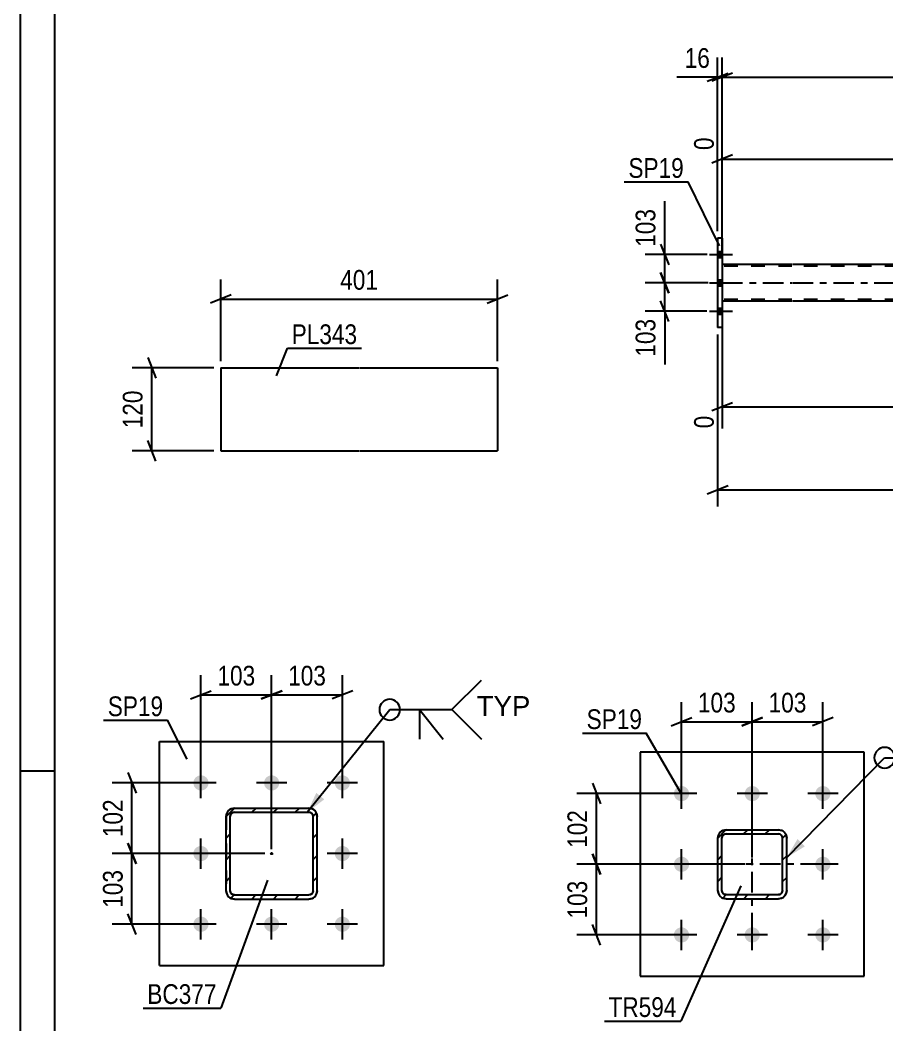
# Model space of a CAD drawing. Header units: millimetres. Extents: x 0 to 841, y 0 to 594.
# Drawn here: x 0 to 125.7, y 112.2 to 257.9 of the extents above; entities that cross this region are included whole.
import ezdxf

# ---------------------------------------------------------------- set-up
doc = ezdxf.new("R2010")
doc.units = ezdxf.units.MM
doc.linetypes.add('DXK_LINE_DOT2', pattern=[3.9198, 1.9599, -1.9599])
doc.linetypes.add('DXK_LINE_DOT3', pattern=[5.9187, 2.979, -0.9799, 0.9799, -0.9799])
doc.styles.add('Arial', font='ARIAL.TTF', dxfattribs={"height": 0.2})
doc.styles.add('Arial Narrow', font='ARIALN.TTF', dxfattribs={"height": 0.2})

# ---------------------------------------------------------------- blocks, each defined once
blk = doc.blocks.new('Unknown-122568727-1133')
at = {"color": 5, "linetype": 'Continuous'}
for p, q in [((0, 594), (0, 0)), ((5, 589), (5, 5)), ((5, 149), (0, 149))]:
    blk.add_line(p, q, dxfattribs=at)
blk = doc.blocks.new('Part-122568727-2136 - 2078')
at = {"color": 2, "linetype": 'Continuous'}
for p, q in [((122.39, 151.72), (89.89, 151.72)), ((89.89, 151.72), (89.89, 119.22)), ((122.39, 119.22), (122.39, 151.72)), ((89.89, 119.22), (122.39, 119.22))]:
    blk.add_line(p, q, dxfattribs=at)
blk = doc.blocks.new('Bolt-122568727-2181 - 2078')
at = {"linetype": 'Continuous'}
for points in [[(95.89, 144.62, -1), (95.89, 146.82, -1)], [(106.14, 144.62, -1), (106.14, 146.82, -1)], [(116.39, 144.62, -1), (116.39, 146.82, -1)], [(95.89, 134.37, -1), (95.89, 136.57, -1)], [(116.39, 134.37, -1), (116.39, 136.57, -1)], [(95.89, 124.12, -1), (95.89, 126.32, -1)], [(106.14, 124.12, -1), (106.14, 126.32, -1)], [(116.39, 124.12, -1), (116.39, 126.32, -1)]]:
    blk.add_hatch(color=1, dxfattribs=at).paths.add_polyline_path(points)
at = {"color": 1, "linetype": 'Continuous'}
for p, q in [((95.89, 143.52), (95.89, 147.92)), ((106.14, 143.52), (106.14, 147.92)), ((116.39, 143.52), (116.39, 147.92)), ((98.09, 145.72), (93.69, 145.72)), ((108.34, 145.72), (103.94, 145.72)), ((118.59, 145.72), (114.19, 145.72)), ((95.89, 133.27), (95.89, 137.67)), ((116.39, 133.27), (116.39, 137.67)), ((98.09, 135.47), (93.69, 135.47)), ((118.59, 135.47), (114.19, 135.47)), ((95.89, 123.02), (95.89, 127.42)), ((106.14, 123.02), (106.14, 127.42)), ((116.39, 123.02), (116.39, 127.42)), ((98.09, 125.22), (93.69, 125.22)), ((108.34, 125.22), (103.94, 125.22)), ((118.59, 125.22), (114.19, 125.22))]:
    blk.add_line(p, q, dxfattribs=at)
blk = doc.blocks.new('Part-122568727-2239 - 2078')
at = {"linetype": 'Continuous'}
h = blk.add_hatch(dxfattribs=at)
h.set_pattern_fill('', scale=0.7, style=0, pattern_type=0)
h.set_pattern_definition([(45, (102.3356, 140.4685), (-1.57154, 1.57154), [])])
h.paths.add_polyline_path([(109.94, 140.47), (102.34, 140.47), (101.88, 140.38), (101.49, 140.12), (101.23, 139.73), (101.14, 139.27), (101.14, 131.67), (101.23, 131.21), (101.49, 130.82), (101.88, 130.56), (102.34, 130.47), (109.94, 130.47), (110.39, 130.56), (110.78, 130.82), (111.04, 131.21), (111.14, 131.67), (111.14, 139.27), (111.04, 139.73), (110.78, 140.12), (110.39, 140.38)])
h.paths.add_polyline_path([(110.49, 139.5), (110.54, 139.27), (110.54, 131.67), (110.49, 131.44), (110.36, 131.24), (110.17, 131.11), (109.94, 131.07), (102.34, 131.07), (102.11, 131.11), (101.91, 131.24), (101.78, 131.44), (101.74, 131.67), (101.74, 139.27), (101.78, 139.5), (101.91, 139.69), (102.11, 139.82), (102.34, 139.87), (109.94, 139.87), (110.17, 139.82), (110.36, 139.69)])
at = {"color": 7, "linetype": 'DXK_LINE_DOT3'}
for p, q in [((106.14, 125.47), (106.14, 145.47)), ((116.14, 135.47), (96.14, 135.47))]:
    blk.add_line(p, q, dxfattribs=at)
at = {"color": 7, "linetype": 'DXK_LINE_DOT2'}
for p, q in [((101.88, 140.38), (102.34, 140.47)), ((102.34, 140.47), (109.94, 140.47)), ((109.94, 140.47), (110.39, 140.38)), ((101.14, 139.27), (101.23, 139.73)), ((101.14, 131.67), (101.14, 139.27)), ((101.78, 139.5), (101.74, 139.27)), ((101.74, 131.67), (101.74, 139.27)), ((101.91, 139.69), (101.78, 139.5)), ((102.11, 139.82), (101.91, 139.69)), ((102.34, 139.87), (102.11, 139.82)), ((102.34, 139.87), (109.94, 139.87)), ((110.17, 139.82), (109.94, 139.87)), ((110.36, 139.69), (110.17, 139.82)), ((110.49, 139.5), (110.36, 139.69)), ((110.54, 139.27), (110.49, 139.5)), ((110.54, 131.67), (110.54, 139.27)), ((111.04, 139.73), (111.14, 139.27)), ((111.14, 131.67), (111.14, 139.27)), ((101.23, 131.21), (101.14, 131.67)), ((101.74, 131.67), (101.78, 131.44)), ((101.78, 131.44), (101.91, 131.24)), ((101.91, 131.24), (102.11, 131.11)), ((110.17, 131.11), (110.36, 131.24)), ((110.36, 131.24), (110.49, 131.44)), ((110.49, 131.44), (110.54, 131.67)), ((111.14, 131.67), (111.04, 131.21)), ((102.34, 130.47), (101.88, 130.56)), ((102.11, 131.11), (102.34, 131.07)), ((102.34, 131.07), (109.94, 131.07)), ((102.34, 130.47), (109.94, 130.47)), ((109.94, 131.07), (110.17, 131.11)), ((110.39, 130.56), (109.94, 130.47))]:
    blk.add_line(p, q, dxfattribs=at)
at = {"color": 2, "linetype": 'Continuous'}
for p, q in [((102.34, 140.47), (101.88, 140.38)), ((102.34, 140.47), (109.94, 140.47)), ((110.39, 140.38), (109.94, 140.47)), ((101.23, 139.73), (101.14, 139.27)), ((101.14, 131.67), (101.14, 139.27)), ((101.74, 139.27), (101.78, 139.5)), ((101.74, 131.67), (101.74, 139.27)), ((101.78, 139.5), (101.91, 139.69)), ((101.91, 139.69), (102.11, 139.82)), ((102.11, 139.82), (102.34, 139.87)), ((102.34, 139.87), (109.94, 139.87)), ((109.94, 139.87), (110.17, 139.82)), ((110.17, 139.82), (110.36, 139.69)), ((110.36, 139.69), (110.49, 139.5)), ((110.49, 139.5), (110.54, 139.27)), ((110.54, 131.67), (110.54, 139.27)), ((111.14, 139.27), (111.04, 139.73)), ((111.14, 131.67), (111.14, 139.27)), ((101.14, 131.67), (101.23, 131.21)), ((101.78, 131.44), (101.74, 131.67)), ((101.91, 131.24), (101.78, 131.44)), ((102.11, 131.11), (101.91, 131.24)), ((110.36, 131.24), (110.17, 131.11)), ((110.49, 131.44), (110.36, 131.24)), ((110.54, 131.67), (110.49, 131.44)), ((111.04, 131.21), (111.14, 131.67)), ((101.88, 130.56), (102.34, 130.47)), ((102.34, 131.07), (102.11, 131.11)), ((102.34, 131.07), (109.94, 131.07)), ((102.34, 130.47), (109.94, 130.47)), ((110.17, 131.11), (109.94, 131.07)), ((109.94, 130.47), (110.39, 130.56))]:
    blk.add_line(p, q, dxfattribs=at)
at = {"color": 7, "linetype": 'DXK_LINE_DOT2'}
for centre, start, end in [((102.34, 139.27), 112.5, 157.5), ((109.94, 139.27), 22.5, 67.5), ((102.34, 131.67), 202.5, 247.5), ((109.94, 131.67), 292.5, 337.5)]:
    blk.add_arc(centre, 1.2, start, end, dxfattribs=at)
at = {"color": 2, "linetype": 'Continuous'}
for centre, start, end in [((102.34, 139.27), 112.5, 157.5), ((109.94, 139.27), 22.5, 67.5), ((102.34, 131.67), 202.5, 247.5), ((109.94, 131.67), 292.5, 337.5)]:
    blk.add_arc(centre, 1.2, start, end, dxfattribs=at)
blk = doc.blocks.new('Part-122568727-7106 - 6955')
at = {"color": 2, "linetype": 'Continuous'}
for p, q in [((111.89, 222.46), (101.77, 222.46)), ((249.58, 222.46), (111.99, 222.46)), ((111.89, 217.18), (101.77, 217.18)), ((249.58, 217.18), (111.99, 217.18))]:
    blk.add_line(p, q, dxfattribs=at)
at = {"color": 7, "linetype": 'DXK_LINE_DOT2'}
for p, q in [((101.77, 222.46), (101.77, 217.18)), ((111.89, 222.22), (101.77, 222.22)), ((774.11, 222.22), (111.99, 222.22)), ((111.89, 217.42), (101.77, 217.42)), ((774.11, 217.42), (111.99, 217.42))]:
    blk.add_line(p, q, dxfattribs=at)
at = {"color": 7, "linetype": 'DXK_LINE_DOT3'}
for p, q in [((101.77, 219.82), (111.89, 219.82)), ((111.99, 219.82), (774.11, 219.82))]:
    blk.add_line(p, q, dxfattribs=at)
blk = doc.blocks.new('Bolt-122568727-7147 - 6955')
at = {"linetype": 'Continuous'}
for points in [[(101.77, 223.48), (101.77, 224.36), (101.13, 224.36), (101.13, 223.48)], [(101.77, 223.48), (101.77, 224.36), (101.13, 224.36), (101.13, 223.48)], [(101.77, 223.48), (101.77, 224.36), (101.13, 224.36), (101.13, 223.48)], [(101.77, 219.38), (101.77, 220.26), (101.13, 220.26), (101.13, 219.38)], [(101.77, 219.38), (101.77, 220.26), (101.13, 220.26), (101.13, 219.38)], [(101.77, 215.28), (101.77, 216.16), (101.13, 216.16), (101.13, 215.28)], [(101.77, 215.28), (101.77, 216.16), (101.13, 216.16), (101.13, 215.28)], [(101.77, 215.28), (101.77, 216.16), (101.13, 216.16), (101.13, 215.28)]]:
    blk.add_hatch(color=1, dxfattribs=at).paths.add_polyline_path(points)
at = {"color": 1, "linetype": 'Continuous'}
for p, q in [((99.97, 223.92), (103.29, 223.92)), ((99.97, 223.92), (103.29, 223.92)), ((99.97, 223.92), (103.29, 223.92)), ((101.13, 224.36), (101.77, 224.36)), ((101.13, 224.36), (101.77, 224.36)), ((101.13, 224.36), (101.77, 224.36)), ((101.13, 223.48), (101.77, 223.48)), ((101.13, 223.48), (101.77, 223.48)), ((101.13, 223.48), (101.77, 223.48)), ((101.13, 220.26), (101.77, 220.26)), ((101.13, 220.26), (101.77, 220.26)), ((99.97, 219.82), (103.29, 219.82)), ((99.97, 219.82), (103.29, 219.82)), ((101.13, 219.38), (101.77, 219.38)), ((101.13, 219.38), (101.77, 219.38)), ((101.13, 216.16), (101.77, 216.16)), ((101.13, 216.16), (101.77, 216.16)), ((101.13, 216.16), (101.77, 216.16)), ((99.97, 215.72), (103.29, 215.72)), ((99.97, 215.72), (103.29, 215.72)), ((99.97, 215.72), (103.29, 215.72)), ((101.13, 215.28), (101.77, 215.28)), ((101.13, 215.28), (101.77, 215.28)), ((101.13, 215.28), (101.77, 215.28))]:
    blk.add_line(p, q, dxfattribs=at)
blk = doc.blocks.new('Part-122568727-7216 - 6955')
at = {"color": 2, "linetype": 'Continuous'}
for p, q in [((101.77, 226.32), (101.13, 226.32)), ((101.13, 226.32), (101.13, 213.32)), ((101.77, 226.32), (101.77, 213.32)), ((101.77, 213.32), (101.13, 213.32))]:
    blk.add_line(p, q, dxfattribs=at)
blk = doc.blocks.new('Part-122568727-8145 - 7999')
at = {"color": 2, "linetype": 'Continuous'}
for p, q in [((20.22, 120.77), (20.22, 153.27)), ((20.22, 153.27), (52.72, 153.27)), ((52.72, 120.77), (52.72, 153.27)), ((20.22, 120.77), (52.72, 120.77))]:
    blk.add_line(p, q, dxfattribs=at)
blk = doc.blocks.new('Part-122568727-8057 - 7999')
at = {"linetype": 'Continuous'}
h = blk.add_hatch(dxfattribs=at)
h.set_pattern_fill('', scale=0.7, style=0, pattern_type=0)
h.set_pattern_definition([(45, (31.0726, 143.624), (-1.57154, 1.57154), [])])
h.paths.add_polyline_path([(41.87, 143.62), (31.07, 143.62), (30.61, 143.53), (30.22, 143.27), (29.96, 142.88), (29.87, 142.42), (29.87, 131.62), (29.96, 131.16), (30.22, 130.78), (30.61, 130.52), (31.07, 130.42), (41.87, 130.42), (42.33, 130.52), (42.72, 130.78), (42.98, 131.16), (43.07, 131.62), (43.07, 142.42), (42.98, 142.88), (42.72, 143.27), (42.33, 143.53)])
h.paths.add_polyline_path([(42.43, 142.65), (42.47, 142.42), (42.47, 131.62), (42.43, 131.39), (42.3, 131.2), (42.1, 131.07), (41.87, 131.02), (31.07, 131.02), (30.84, 131.07), (30.65, 131.2), (30.52, 131.39), (30.47, 131.62), (30.47, 142.42), (30.52, 142.65), (30.65, 142.85), (30.84, 142.98), (31.07, 143.02), (41.87, 143.02), (42.1, 142.98), (42.3, 142.85)])
blk.add_hatch(color=30, dxfattribs=at).paths.add_polyline_path([(36.47, 136.92, -1), (36.47, 137.12, -1)])
at = {"color": 7, "linetype": 'DXK_LINE_DOT2'}
for p, q in [((29.87, 142.42), (29.96, 142.88)), ((30.61, 143.53), (31.07, 143.62)), ((30.84, 142.98), (30.65, 142.85)), ((31.07, 143.02), (30.84, 142.98)), ((31.07, 143.62), (41.87, 143.62)), ((31.07, 143.02), (41.87, 143.02)), ((41.87, 143.62), (42.33, 143.53)), ((42.1, 142.98), (41.87, 143.02)), ((42.3, 142.85), (42.1, 142.98)), ((42.98, 142.88), (43.07, 142.42)), ((29.87, 142.42), (29.87, 131.62)), ((30.52, 142.65), (30.47, 142.42)), ((30.47, 131.62), (30.47, 142.42)), ((30.65, 142.85), (30.52, 142.65)), ((42.43, 142.65), (42.3, 142.85)), ((42.47, 142.42), (42.43, 142.65)), ((42.47, 131.62), (42.47, 142.42)), ((43.07, 131.62), (43.07, 142.42)), ((29.96, 131.16), (29.87, 131.62)), ((30.47, 131.62), (30.52, 131.39)), ((30.52, 131.39), (30.65, 131.2)), ((30.65, 131.2), (30.84, 131.07)), ((42.1, 131.07), (42.3, 131.2)), ((42.3, 131.2), (42.43, 131.39)), ((42.43, 131.39), (42.47, 131.62)), ((43.07, 131.62), (42.98, 131.16)), ((31.07, 130.42), (30.61, 130.52)), ((30.84, 131.07), (31.07, 131.02)), ((31.07, 131.02), (41.87, 131.02)), ((31.07, 130.42), (41.87, 130.42)), ((41.87, 131.02), (42.1, 131.07)), ((42.33, 130.52), (41.87, 130.42))]:
    blk.add_line(p, q, dxfattribs=at)
at = {"color": 2, "linetype": 'Continuous'}
for p, q in [((29.96, 142.88), (29.87, 142.42)), ((31.07, 143.62), (30.61, 143.53)), ((30.65, 142.85), (30.84, 142.98)), ((30.84, 142.98), (31.07, 143.02)), ((31.07, 143.62), (31.07, 143.62)), ((31.07, 143.62), (41.87, 143.62)), ((31.07, 143.02), (31.07, 143.02)), ((31.07, 143.02), (41.87, 143.02)), ((41.87, 143.62), (41.87, 143.62)), ((42.33, 143.53), (41.87, 143.62)), ((41.87, 143.02), (41.87, 143.02)), ((41.87, 143.02), (42.1, 142.98)), ((42.1, 142.98), (42.3, 142.85)), ((43.07, 142.42), (42.98, 142.88)), ((29.87, 142.42), (29.87, 142.42)), ((29.87, 131.62), (29.87, 142.42)), ((30.47, 142.42), (30.52, 142.65)), ((30.47, 142.42), (30.47, 142.42)), ((30.47, 131.62), (30.47, 142.42)), ((30.52, 142.65), (30.65, 142.85)), ((42.3, 142.85), (42.43, 142.65)), ((42.43, 142.65), (42.47, 142.42)), ((42.47, 142.42), (42.47, 142.42)), ((42.47, 131.62), (42.47, 142.42)), ((43.07, 142.42), (43.07, 142.42)), ((43.07, 131.62), (43.07, 142.42)), ((29.87, 131.62), (29.87, 131.62)), ((29.87, 131.62), (29.96, 131.16)), ((30.47, 131.62), (30.47, 131.62)), ((30.52, 131.39), (30.47, 131.62)), ((30.65, 131.2), (30.52, 131.39)), ((30.84, 131.07), (30.65, 131.2)), ((42.3, 131.2), (42.1, 131.07)), ((42.43, 131.39), (42.3, 131.2)), ((42.47, 131.62), (42.43, 131.39)), ((42.47, 131.62), (42.47, 131.62)), ((42.98, 131.16), (43.07, 131.62)), ((43.07, 131.62), (43.07, 131.62)), ((30.61, 130.52), (31.07, 130.42)), ((31.07, 131.02), (30.84, 131.07)), ((31.07, 131.02), (31.07, 131.02)), ((31.07, 131.02), (41.87, 131.02)), ((31.07, 130.42), (31.07, 130.42)), ((31.07, 130.42), (41.87, 130.42)), ((42.1, 131.07), (41.87, 131.02)), ((41.87, 131.02), (41.87, 131.02)), ((41.87, 130.42), (42.33, 130.52)), ((41.87, 130.42), (41.87, 130.42))]:
    blk.add_line(p, q, dxfattribs=at)
at = {"color": 7, "linetype": 'DXK_LINE_DOT3'}
blk.add_line((36.47, 137.02), (36.47, 137.02), dxfattribs=at)
at = {"color": 30, "linetype": 'DXK_LINE_DOT3'}
blk.add_line((36.47, 137.02), (36.47, 137.02), dxfattribs=at)
at = {"color": 30, "linetype": 'Continuous'}
blk.add_circle((36.47, 137.02), 0.1, dxfattribs=at)
at = {"color": 7, "linetype": 'DXK_LINE_DOT2'}
for centre, start, end in [((31.07, 142.42), 112.5, 157.5), ((41.87, 142.42), 22.5, 67.5), ((31.07, 131.62), 202.5, 247.5), ((41.87, 131.62), 292.5, 337.5)]:
    blk.add_arc(centre, 1.2, start, end, dxfattribs=at)
at = {"color": 2, "linetype": 'Continuous'}
for centre, start, end in [((31.07, 142.42), 112.5, 157.5), ((41.87, 142.42), 22.5, 67.5), ((31.07, 131.62), 202.5, 247.5), ((41.87, 131.62), 292.5, 337.5)]:
    blk.add_arc(centre, 1.2, start, end, dxfattribs=at)
blk = doc.blocks.new('Bolt-122568727-8139 - 7999')
at = {"linetype": 'Continuous'}
for points in [[(26.22, 146.17, -1), (26.22, 148.37, -1)], [(36.47, 146.17, -1), (36.47, 148.37, -1)], [(46.72, 146.17, -1), (46.72, 148.37, -1)], [(26.22, 135.92, -1), (26.22, 138.12, -1)], [(46.72, 135.92, -1), (46.72, 138.12, -1)], [(26.22, 125.67, -1), (26.22, 127.87, -1)], [(36.47, 125.67, -1), (36.47, 127.87, -1)], [(46.72, 125.67, -1), (46.72, 127.87, -1)]]:
    blk.add_hatch(color=1, dxfattribs=at).paths.add_polyline_path(points)
at = {"color": 1, "linetype": 'Continuous'}
for p, q in [((26.22, 145.07), (26.22, 149.47)), ((36.47, 145.07), (36.47, 149.47)), ((46.72, 145.07), (46.72, 149.47)), ((28.42, 147.27), (24.02, 147.27)), ((38.67, 147.27), (34.27, 147.27)), ((48.92, 147.27), (44.52, 147.27)), ((26.22, 134.82), (26.22, 139.22)), ((46.72, 134.82), (46.72, 139.22)), ((28.42, 137.02), (24.02, 137.02)), ((48.92, 137.02), (44.52, 137.02)), ((26.22, 124.57), (26.22, 128.97)), ((36.47, 124.57), (36.47, 128.97)), ((46.72, 124.57), (46.72, 128.97)), ((28.42, 126.77), (24.02, 126.77)), ((38.67, 126.77), (34.27, 126.77)), ((48.92, 126.77), (44.52, 126.77))]:
    blk.add_line(p, q, dxfattribs=at)
blk = doc.blocks.new('Part-122568727-18361 - 18360')
at = {"color": 2, "linetype": 'Continuous'}
for p, q in [((29.1, 207.47), (29.1, 195.47)), ((29.1, 207.47), (49.1, 207.47)), ((49.2, 207.47), (69.2, 207.47)), ((69.2, 207.47), (69.2, 195.47)), ((29.1, 195.47), (49.1, 195.47)), ((49.2, 195.47), (69.2, 195.47))]:
    blk.add_line(p, q, dxfattribs=at)
blk = doc.blocks.new('StraightDimension-122568727-2274 - 2078')
at = {"color": 7, "linetype": 'Continuous'}
for p, q in [((106.14, 136.47), (106.14, 158.99)), ((116.39, 146.72), (116.39, 158.99)), ((104.64, 155.54), (107.64, 156.74)), ((106.14, 156.14), (116.39, 156.14)), ((117.89, 156.74), (114.89, 155.54))]:
    blk.add_line(p, q, dxfattribs=at)
at = {"color": 0}
blk.add_wipeout([(114.6, 156.89), (114.6, 161.09), (107.92, 161.09), (107.92, 156.89)], dxfattribs=at)
at = {"color": 3, "style": 'Arial Narrow'}
blk.add_text('103', height=2.863, dxfattribs=at).set_placement((108.52, 157.49))
blk = doc.blocks.new('StraightDimension-122568727-2291 - 2078')
at = {"color": 7, "linetype": 'Continuous'}
for p, q in [((95.89, 146.72), (95.89, 158.99)), ((106.14, 136.47), (106.14, 158.99)), ((94.39, 155.54), (97.39, 156.74)), ((95.89, 156.14), (106.14, 156.14)), ((107.64, 156.74), (104.64, 155.54))]:
    blk.add_line(p, q, dxfattribs=at)
at = {"color": 0}
blk.add_wipeout([(104.35, 156.89), (104.35, 161.09), (97.67, 161.09), (97.67, 156.89)], dxfattribs=at)
at = {"color": 3, "style": 'Arial Narrow'}
blk.add_text('103', height=2.863, dxfattribs=at).set_placement((98.27, 157.49))
blk = doc.blocks.new('StraightDimension-122568727-2309 - 2078')
at = {"color": 7, "linetype": 'Continuous'}
for p, q in [((82.96, 147.22), (84.16, 144.22)), ((94.89, 145.72), (80.71, 145.72)), ((83.56, 135.47), (83.56, 145.72)), ((84.16, 133.97), (82.96, 136.97)), ((105.14, 135.47), (80.71, 135.47))]:
    blk.add_line(p, q, dxfattribs=at)
at = {"color": 0}
blk.add_wipeout([(82.81, 143.94), (78.61, 143.94), (78.61, 137.25), (82.81, 137.25)], dxfattribs=at)
at = {"color": 3, "style": 'Arial Narrow'}
blk.add_text('102', height=2.863, rotation=90.0002, dxfattribs=at).set_placement((82.21, 137.85))
blk = doc.blocks.new('StraightDimension-122568727-2326 - 2078')
at = {"color": 7, "linetype": 'Continuous'}
for p, q in [((82.96, 136.97), (84.16, 133.97)), ((105.14, 135.47), (80.71, 135.47)), ((83.56, 125.22), (83.56, 135.47)), ((84.16, 123.72), (82.96, 126.72)), ((94.89, 125.22), (80.71, 125.22))]:
    blk.add_line(p, q, dxfattribs=at)
at = {"color": 0}
blk.add_wipeout([(82.81, 133.69), (78.61, 133.69), (78.61, 127), (82.81, 127)], dxfattribs=at)
at = {"color": 3, "style": 'Arial Narrow'}
blk.add_text('103', height=2.863, rotation=90.0002, dxfattribs=at).set_placement((82.21, 127.6))
blk = doc.blocks.new('StraightDimension-122568727-7352 - 6955')
at = {"color": 7, "linetype": 'Continuous'}
for p, q in [((101.77, 223.46), (101.77, 240.91)), ((103.27, 238.38), (100.27, 237.18)), ((101.77, 237.78), (250.38, 237.78))]:
    blk.add_line(p, q, dxfattribs=at)
at = {"color": 0, "linetype": 'Continuous'}
blk.add_wipeout([(101.17, 241.51), (96.97, 241.51), (96.97, 238.48), (101.17, 238.48)], dxfattribs=at)
at = {"color": 3, "linetype": 'Continuous', "style": 'Arial Narrow'}
blk.add_text('0', height=2.86, rotation=90.0002, dxfattribs=at).set_placement((100.57, 239.08))
blk = doc.blocks.new('StraightDimension-122568727-7319 - 6955')
at = {"color": 7, "linetype": 'Continuous'}
for p, q in [((101.77, 216.18), (101.77, 198.71)), ((103.27, 202.43), (100.27, 201.23)), ((101.77, 201.83), (250.38, 201.83))]:
    blk.add_line(p, q, dxfattribs=at)
at = {"color": 0, "linetype": 'Continuous'}
blk.add_wipeout([(101.17, 201.13), (96.97, 201.13), (96.97, 198.11), (101.17, 198.11)], dxfattribs=at)
at = {"color": 3, "linetype": 'Continuous', "style": 'Arial Narrow'}
blk.add_text('0', height=2.86, rotation=90.0002, dxfattribs=at).set_placement((100.57, 198.71))
blk = doc.blocks.new('StraightDimension-122568727-7291 - 6955')
at = {"color": 7, "linetype": 'Continuous'}
for p, q in [((101.13, 212.32), (101.13, 187.37)), ((102.63, 190.37), (99.63, 189.17)), ((101.13, 189.77), (784.97, 189.77))]:
    blk.add_line(p, q, dxfattribs=at)
blk = doc.blocks.new('StraightDimension-122568727-7325 - 6955')
at = {"color": 7, "linetype": 'Continuous'}
for p, q in [((93.45, 223.92), (93.45, 231.66)), ((93.45, 223.92), (93.45, 231.66)), ((92.85, 225.42), (94.05, 222.42)), ((99.6, 223.92), (90.6, 223.92)), ((93.45, 219.82), (93.45, 223.92)), ((94.05, 218.32), (92.85, 221.32)), ((99.73, 219.82), (90.6, 219.82))]:
    blk.add_line(p, q, dxfattribs=at)
at = {"color": 0}
blk.add_wipeout([(92.7, 231.13), (88.5, 231.13), (88.5, 224.45), (92.7, 224.45)], dxfattribs=at)
at = {"color": 3, "style": 'Arial Narrow'}
blk.add_text('103', height=2.863, rotation=90.0002, dxfattribs=at).set_placement((92.1, 225.05))
blk = doc.blocks.new('StraightDimension-122568727-7338 - 6955')
at = {"color": 7, "linetype": 'Continuous'}
for p, q in [((92.85, 221.32), (94.05, 218.32)), ((99.73, 219.82), (90.6, 219.82)), ((93.45, 215.72), (93.45, 219.82)), ((94.05, 214.22), (92.85, 217.22)), ((99.54, 215.72), (90.6, 215.72)), ((93.45, 215.72), (93.45, 207.99)), ((93.45, 215.72), (93.45, 207.99))]:
    blk.add_line(p, q, dxfattribs=at)
at = {"color": 0}
blk.add_wipeout([(92.7, 215.2), (88.5, 215.2), (88.5, 208.51), (92.7, 208.51)], dxfattribs=at)
at = {"color": 3, "style": 'Arial Narrow'}
blk.add_text('103', height=2.863, rotation=90.0002, dxfattribs=at).set_placement((92.1, 209.11))
blk = doc.blocks.new('StraightDimension-122568727-7371 - 6955')
at = {"color": 7, "linetype": 'Continuous'}
for p, q in [((101.13, 227.32), (101.13, 252.5)), ((101.77, 227.32), (101.77, 252.5)), ((101.13, 249.65), (95.22, 249.65)), ((101.13, 249.65), (95.22, 249.65)), ((99.63, 249.05), (102.63, 250.25)), ((103.27, 250.25), (100.27, 249.05)), ((101.13, 249.65), (101.77, 249.65))]:
    blk.add_line(p, q, dxfattribs=at)
at = {"color": 0}
blk.add_wipeout([(100.6, 250.4), (100.6, 254.6), (95.75, 254.6), (95.75, 250.4)], dxfattribs=at)
at = {"color": 3, "style": 'Arial Narrow'}
blk.add_text('16', height=2.863, dxfattribs=at).set_placement((96.35, 251))
blk = doc.blocks.new('StraightDimension-122568727-7381 - 6955')
at = {"color": 7, "linetype": 'Continuous'}
for p, q in [((101.77, 227.32), (101.77, 252.5)), ((103.27, 250.25), (100.27, 249.05)), ((101.77, 249.65), (784.33, 249.65))]:
    blk.add_line(p, q, dxfattribs=at)
blk = doc.blocks.new('StraightDimension-122568727-8175 - 7999')
at = {"color": 7, "linetype": 'Continuous'}
for p, q in [((26.22, 148.27), (26.22, 162.9)), ((36.47, 137.68), (36.47, 162.9)), ((24.72, 159.45), (27.72, 160.65)), ((37.97, 160.65), (34.97, 159.45)), ((26.22, 160.05), (36.47, 160.05))]:
    blk.add_line(p, q, dxfattribs=at)
at = {"color": 0}
blk.add_wipeout([(34.69, 160.8), (34.69, 165), (28.01, 165), (28.01, 160.8)], dxfattribs=at)
at = {"color": 3, "style": 'Arial Narrow'}
blk.add_text('103', height=2.863, dxfattribs=at).set_placement((28.61, 161.4))
blk = doc.blocks.new('StraightDimension-122568727-8192 - 7999')
at = {"color": 7, "linetype": 'Continuous'}
for p, q in [((36.47, 137.68), (36.47, 162.9)), ((46.72, 148.27), (46.72, 162.9)), ((34.97, 159.45), (37.97, 160.65)), ((48.22, 160.65), (45.22, 159.45)), ((36.47, 160.05), (46.72, 160.05))]:
    blk.add_line(p, q, dxfattribs=at)
at = {"color": 0}
blk.add_wipeout([(44.94, 160.8), (44.94, 165), (38.26, 165), (38.26, 160.8)], dxfattribs=at)
at = {"color": 3, "style": 'Arial Narrow'}
blk.add_text('103', height=2.863, dxfattribs=at).set_placement((38.86, 161.4))
blk = doc.blocks.new('StraightDimension-122568727-18060 - 7999')
at = {"color": 7, "linetype": 'Continuous'}
for p, q in [((15.62, 148.77), (16.82, 145.77)), ((25.22, 147.27), (13.37, 147.27)), ((16.22, 137.03), (16.22, 147.27)), ((16.82, 135.53), (15.62, 138.53)), ((35.47, 137.03), (13.37, 137.03))]:
    blk.add_line(p, q, dxfattribs=at)
at = {"color": 0}
blk.add_wipeout([(15.47, 145.49), (11.27, 145.49), (11.27, 138.81), (15.47, 138.81)], dxfattribs=at)
at = {"color": 3, "style": 'Arial Narrow'}
blk.add_text('102', height=2.863, rotation=90.0002, dxfattribs=at).set_placement((14.87, 139.41))
blk = doc.blocks.new('StraightDimension-122568727-18061 - 7999')
at = {"color": 7, "linetype": 'Continuous'}
for p, q in [((15.62, 138.53), (16.82, 135.53)), ((35.47, 137.03), (13.37, 137.03)), ((16.22, 126.77), (16.22, 137.03)), ((16.82, 125.27), (15.62, 128.27)), ((25.22, 126.77), (13.37, 126.77))]:
    blk.add_line(p, q, dxfattribs=at)
at = {"color": 0}
blk.add_wipeout([(15.47, 135.24), (11.27, 135.24), (11.27, 128.56), (15.47, 128.56)], dxfattribs=at)
at = {"color": 3, "style": 'Arial Narrow'}
blk.add_text('103', height=2.863, rotation=90.0002, dxfattribs=at).set_placement((14.87, 129.16))
blk = doc.blocks.new('StraightDimension-122568727-18552 - 18360')
at = {"color": 7, "linetype": 'Continuous'}
for p, q in [((18.5, 208.97), (19.7, 205.97)), ((28.1, 207.47), (16.25, 207.47)), ((19.1, 195.47), (19.1, 207.47)), ((19.7, 193.97), (18.5, 196.97)), ((28.1, 195.47), (16.25, 195.47))]:
    blk.add_line(p, q, dxfattribs=at)
at = {"color": 0}
blk.add_wipeout([(18.35, 204.81), (14.15, 204.81), (14.15, 198.12), (18.35, 198.12)], dxfattribs=at)
at = {"color": 3, "style": 'Arial Narrow'}
blk.add_text('120', height=2.863, rotation=90.0002, dxfattribs=at).set_placement((17.75, 198.72))
blk = doc.blocks.new('StraightDimension-122568727-18556 - 18360')
at = {"color": 7, "linetype": 'Continuous'}
for p, q in [((29.1, 208.47), (29.1, 220.32)), ((69.2, 208.47), (69.2, 220.32)), ((30.6, 218.07), (27.6, 216.87)), ((29.1, 217.47), (69.2, 217.47)), ((67.7, 216.87), (70.7, 218.07))]:
    blk.add_line(p, q, dxfattribs=at)
at = {"color": 0}
blk.add_wipeout([(52.49, 218.22), (52.49, 222.42), (45.81, 222.42), (45.81, 218.22)], dxfattribs=at)
at = {"color": 3, "style": 'Arial Narrow'}
blk.add_text('401', height=2.863, dxfattribs=at).set_placement((46.41, 218.82))
blk = doc.blocks.new('Mark-122568727-2132 - 2078')
at = {"color": 0}
blk.add_wipeout([(90.17, 155.09), (90.17, 158.09), (82.13, 158.09), (82.13, 155.09)], dxfattribs=at)
blk.add_wipeout([(90.17, 155.09), (90.17, 158.09), (82.13, 158.09), (82.13, 155.09)], dxfattribs=at)
at = {"color": 30, "linetype": 'Continuous'}
for p in [(81.53, 154.49), (95.77, 145.83)]:
    blk.add_line(p, (90.77, 154.49), dxfattribs=at)
at = {"color": 3, "style": 'Arial Narrow'}
blk.add_text('SP19', height=2.863, dxfattribs=at).set_placement((82.13, 155.09))
blk = doc.blocks.new('WeldMark-122568727-2343 - 2078')
at = {"linetype": 'Continuous'}
blk.add_hatch(color=30, dxfattribs=at).paths.add_polyline_path([(113.77, 138.07), (111.14, 136.45), (112.7, 139.12)])
at = {"color": 30, "linetype": 'Continuous'}
for p, q in [((111.14, 136.45), (125.34, 150.93)), ((125.34, 150.93), (134.34, 150.93))]:
    blk.add_line(p, q, dxfattribs=at)
at = {"color": 3, "linetype": 'Continuous'}
for q in [(133.06, 146.64), (129.63, 146.64)]:
    blk.add_line((129.63, 150.93), q, dxfattribs=at)
for start, end in [(90, 270), (270, 90)]:
    blk.add_arc((125.34, 150.93), 1.5, start, end, dxfattribs=at)
at = {"color": 0, "linetype": 'Continuous'}
blk.add_wipeout([(145.72, 150.03), (145.72, 153.03), (137.94, 153.03), (137.94, 150.03)], dxfattribs=at)
blk.add_wipeout([(145.72, 150.03), (145.72, 153.03), (137.94, 153.03), (137.94, 150.03)], dxfattribs=at)
at = {"color": 3, "linetype": 'Continuous'}
for q in [(138.63, 155.21), (138.63, 146.64)]:
    blk.add_line((134.34, 150.93), q, dxfattribs=at)
at = {"color": 3, "linetype": 'Continuous', "style": 'Arial'}
blk.add_text('TYP', height=2.865, dxfattribs=at).set_placement((137.94, 150.03))
blk = doc.blocks.new('Mark-122568727-2235 - 2078')
at = {"color": 0}
blk.add_wipeout([(95.18, 113.32), (95.18, 116.32), (85.31, 116.32), (85.31, 113.32)], dxfattribs=at)
blk.add_wipeout([(95.18, 113.32), (95.18, 116.32), (85.31, 116.32), (85.31, 113.32)], dxfattribs=at)
at = {"color": 30, "linetype": 'Continuous'}
for p in [(104.5, 132.32), (84.71, 112.72)]:
    blk.add_line(p, (95.78, 112.72), dxfattribs=at)
at = {"color": 3, "style": 'Arial Narrow'}
blk.add_text('TR594', height=2.863, dxfattribs=at).set_placement((85.31, 113.32))
blk = doc.blocks.new('Mark-122568727-7212 - 6955')
at = {"color": 0}
blk.add_wipeout([(96.23, 235.05), (96.23, 238.05), (88.19, 238.05), (88.19, 235.05)], dxfattribs=at)
blk.add_wipeout([(96.23, 235.05), (96.23, 238.05), (88.19, 238.05), (88.19, 235.05)], dxfattribs=at)
at = {"color": 30, "linetype": 'Continuous'}
for p in [(87.59, 234.45), (101.42, 225.18)]:
    blk.add_line(p, (96.83, 234.45), dxfattribs=at)
at = {"color": 3, "style": 'Arial Narrow'}
blk.add_text('SP19', height=2.863, dxfattribs=at).set_placement((88.19, 235.05))
blk = doc.blocks.new('Mark-122568727-8141 - 7999')
at = {"color": 0}
blk.add_wipeout([(20.75, 156.96), (20.75, 159.96), (12.71, 159.96), (12.71, 156.96)], dxfattribs=at)
blk.add_wipeout([(20.75, 156.96), (20.75, 159.96), (12.71, 159.96), (12.71, 156.96)], dxfattribs=at)
at = {"color": 30, "linetype": 'Continuous'}
for p in [(12.11, 156.36), (24.23, 150.72)]:
    blk.add_line(p, (21.35, 156.36), dxfattribs=at)
at = {"color": 3, "style": 'Arial Narrow'}
blk.add_text('SP19', height=2.863, dxfattribs=at).set_placement((12.71, 156.96))
blk = doc.blocks.new('Mark-122568727-8053 - 7999')
at = {"color": 0}
blk.add_wipeout([(28.49, 115.21), (28.49, 118.21), (18.44, 118.21), (18.44, 115.21)], dxfattribs=at)
blk.add_wipeout([(28.49, 115.21), (28.49, 118.21), (18.44, 118.21), (18.44, 115.21)], dxfattribs=at)
at = {"color": 30, "linetype": 'Continuous'}
for p in [(35.87, 133.18), (17.84, 114.61)]:
    blk.add_line(p, (29.09, 114.61), dxfattribs=at)
at = {"color": 3, "style": 'Arial Narrow'}
blk.add_text('BC377', height=2.863, dxfattribs=at).set_placement((18.44, 115.21))
blk = doc.blocks.new('WeldMark-122568727-8244 - 7999')
at = {"linetype": 'Continuous'}
blk.add_hatch(color=30, dxfattribs=at).paths.add_polyline_path([(44.1, 144.89), (41.64, 143.02), (42.94, 145.83)])
at = {"color": 30, "linetype": 'Continuous'}
for p, q in [((41.64, 143.02), (53.59, 157.9)), ((53.59, 157.9), (62.59, 157.9))]:
    blk.add_line(p, q, dxfattribs=at)
at = {"color": 3, "linetype": 'Continuous'}
for q in [(61.31, 153.62), (57.88, 153.62)]:
    blk.add_line((57.88, 157.9), q, dxfattribs=at)
for start, end in [(90, 270), (270, 90)]:
    blk.add_arc((53.59, 157.9), 1.5, start, end, dxfattribs=at)
at = {"color": 0, "linetype": 'Continuous'}
blk.add_wipeout([(73.97, 157), (73.97, 160), (66.19, 160), (66.19, 157)], dxfattribs=at)
blk.add_wipeout([(73.97, 157), (73.97, 160), (66.19, 160), (66.19, 157)], dxfattribs=at)
at = {"color": 3, "linetype": 'Continuous'}
for q in [(66.88, 162.19), (66.88, 153.62)]:
    blk.add_line((62.59, 157.9), q, dxfattribs=at)
at = {"color": 3, "linetype": 'Continuous', "style": 'Arial'}
blk.add_text('TYP', height=2.865, dxfattribs=at).set_placement((66.19, 157))
blk = doc.blocks.new('Mark-122568727-18635 - 18360')
at = {"color": 0}
blk.add_wipeout([(48.87, 210.93), (48.87, 213.93), (39.37, 213.93), (39.37, 210.93)], dxfattribs=at)
blk.add_wipeout([(48.87, 210.93), (48.87, 213.93), (39.37, 213.93), (39.37, 210.93)], dxfattribs=at)
at = {"color": 30, "linetype": 'Continuous'}
for p, q in [((37.15, 206.34), (38.77, 210.33)), ((38.77, 210.33), (49.47, 210.33))]:
    blk.add_line(p, q, dxfattribs=at)
at = {"color": 3, "style": 'Arial Narrow'}
blk.add_text('PL343', height=2.863, dxfattribs=at).set_placement((39.37, 210.93))

msp = doc.modelspace()

# ---------------------------------------------------------------- block references
for name in ['Unknown-122568727-1133', 'Part-122568727-7216 - 6955', 'Bolt-122568727-7147 - 6955', 'Part-122568727-7106 - 6955', 'Part-122568727-18361 - 18360', 'Part-122568727-8145 - 7999', 'Part-122568727-2136 - 2078', 'Bolt-122568727-8139 - 7999', 'Bolt-122568727-2181 - 2078', 'Part-122568727-2239 - 2078', 'Part-122568727-8057 - 7999']:
    msp.add_blockref(name, (0, 0))

# ---------------------------------------------------------------- next in the draw order: block references
for name in ['StraightDimension-122568727-7352 - 6955', 'StraightDimension-122568727-7319 - 6955', 'StraightDimension-122568727-18552 - 18360', 'StraightDimension-122568727-8175 - 7999', 'StraightDimension-122568727-2274 - 2078']:
    msp.add_blockref(name, (0, 0))

# ---------------------------------------------------------------- next in the draw order: block references
for name in ['StraightDimension-122568727-7325 - 6955', 'StraightDimension-122568727-18556 - 18360', 'StraightDimension-122568727-7291 - 6955', 'StraightDimension-122568727-8192 - 7999', 'StraightDimension-122568727-2291 - 2078', 'Mark-122568727-8141 - 7999', 'WeldMark-122568727-2343 - 2078']:
    msp.add_blockref(name, (0, 0))

# ---------------------------------------------------------------- next in the draw order: block references
for name in ['StraightDimension-122568727-7371 - 6955', 'StraightDimension-122568727-7338 - 6955', 'Mark-122568727-18635 - 18360', 'WeldMark-122568727-8244 - 7999', 'StraightDimension-122568727-18060 - 7999', 'StraightDimension-122568727-2309 - 2078']:
    msp.add_blockref(name, (0, 0))

# ---------------------------------------------------------------- next in the draw order: block references
for name in ['StraightDimension-122568727-7381 - 6955', 'Mark-122568727-2132 - 2078', 'StraightDimension-122568727-18061 - 7999', 'StraightDimension-122568727-2326 - 2078']:
    msp.add_blockref(name, (0, 0))

# ---------------------------------------------------------------- next in the draw order: block references
for name in ['Mark-122568727-7212 - 6955', 'Mark-122568727-8053 - 7999', 'Mark-122568727-2235 - 2078']:
    msp.add_blockref(name, (0, 0))

doc.saveas('drawing.dxf')
